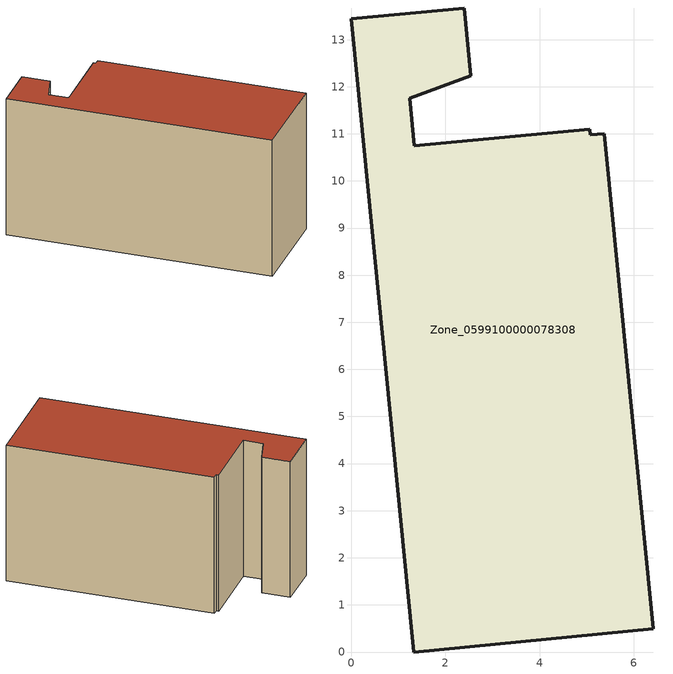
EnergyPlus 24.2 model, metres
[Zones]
Zone_0599100000078308
 floor ground (C_G): 1.34,10.74 5.07,11.1 5.08,10.98 5.37,11 6.42,0.49 1.33,0 0,13.45 2.4,13.67 2.54,12.23 1.24,11.75 z0
 wall outside (C_F): 1.33,0 6.42,0.49 5.37,11 5.08,10.98 5.07,11.1 1.34,10.74 1.24,11.75 2.54,12.23 2.4,13.67 0,13.45 1.33,0 z0:7.42
 roof outside (C_R): 5.07,11.1 1.34,10.74 1.24,11.75 2.54,12.23 2.4,13.67 0,13.45 1.33,0 6.42,0.49 5.37,11 5.08,10.98 z7.42
[BUILDING]
Pand.0599100000078308: North Axis=0; Terrain=City; Loads Convergence Tolerance Value=0.04; Temperature Convergence Tolerance Value=0.4; Solar Distribution=FullExterior; Maximum Number of Warmup Days=25; Minimum Number of Warmup Days=1
[Site:Location]
Rotterdam.The.Hague.AP_ZH_NLD Design_Conditions: Latitude=51.96; Longitude=4.45; Time Zone=1; Elevation=-4.5
[SITE:GROUNDTEMPERATURE:BUILDINGSURFACE]
18, 18, 18, 18, 18, 18, 18, 18, 18, 18, 18, 18
[MATERIAL] Thermal Absorptance=0.9; Solar Absorptance=0.7; Visible Absorptance=0.7
Name | Roughness | Thickness | Conductivity | Density | Specific Heat
G.TI.1975-1991 | MediumSmooth | 0.15 | 0.288461 | 540 | 1210
F.TI.1975-1991 | Rough | 0.3 | 0.230769 | 1920 | 840
R.TI.1975-1991 | MediumRough | 0.2 | 0.153846 | 1500 | 1000
[CONSTRUCTION]
C_G: G.TI.1975-1991
C_F: F.TI.1975-1991
C_R: R.TI.1975-1991
[ZONE]
Zone_0599100000078308: Type=1; Multiplier=1; Ceiling Height=Autocalculate; Volume=Autocalculate; Floor Area=autocalculate; Part of Total Floor Area=Yes
[ZONEINFILTRATION:DESIGNFLOWRATE]
Infil_Zone_0599100000078308: Zone or ZoneList or Space or SpaceList=Zone_0599100000078308; Schedule=AlwaysOn; Design Flow Rate Calculation Method=Flow/Area; Flow Rate per Floor Area=0.003; Constant Term Coefficient=1; Temperature Term Coefficient=0; Velocity Term Coefficient=0; Velocity Squared Term Coefficient=0
[HVACTEMPLATE:ZONE:IDEALLOADSAIRSYSTEM]
Zone_0599100000078308: Maximum Heating Supply Air Temperature=50; Minimum Cooling Supply Air Temperature=13; Maximum Heating Supply Air Humidity Ratio=0.0156; Minimum Cooling Supply Air Humidity Ratio=0.0077; Heating Limit=NoLimit; Cooling Limit=NoLimit; Dehumidification Control Type=ConstantSensibleHeatRatio; Cooling Sensible Heat Ratio=0.7; Dehumidification Setpoint=60; Humidification Control Type=None; Humidification Setpoint=30; Outdoor Air Method=None; Outdoor Air Flow Rate per Person=0.00944; Outdoor Air Flow Rate per Zone Floor Area=0; Outdoor Air Flow Rate per Zone=0; Demand Controlled Ventilation Type=None; Outdoor Air Economizer Type=NoEconomizer; Heat Recovery Type=None; Sensible Heat Recovery Effectiveness=0.7; Latent Heat Recovery Effectiveness=0.65
[ZONECONTROL:THERMOSTAT]
ThermostatControl_Zone_0599100000078308: Zone or ZoneList=Zone_0599100000078308; Control Type Schedule=DualSetpointControlType; Control 1=Thermostat_Zone_0599100000078308; Temperature Difference Between Cutout And Setpoint=0
[THERMOSTATSETPOINT:DUALSETPOINT]
Thermostat_Zone_0599100000078308: Heating Setpoint Temperature Schedule=HeatingSetpoint_Zone_0599100000078308; Cooling Setpoint Temperature Schedule=CoolingSetpoint_Zone_0599100000078308
[SCHEDULE:COMPACT]
HeatingSetpoint_Zone_0599100000078308: Through: 12/31, For: AllDays, Until: 24:00, 21
CoolingSetpoint_Zone_0599100000078308: Through: 12/31, For: AllDays, Until: 24:00, 24
DualSetpointControlType: Through: 12/31, For: AllDays, Until: 24:00, 4
AlwaysOn: Through: 12/31, For: AllDays, Until: 24:00, 1
